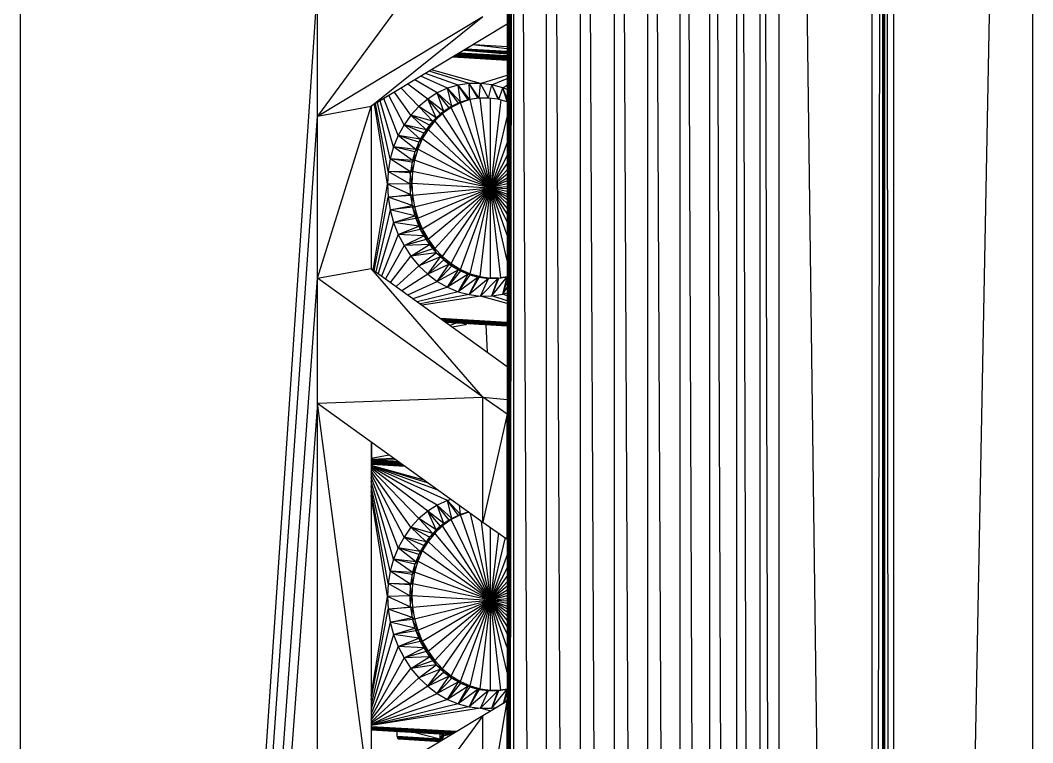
# Model space of a CAD drawing. Header units: millimetres. Extents: x -72 to 40, y 37 to 183.
# Drawn here: x 21.55 to 40.18, y 119.93 to 133.21 of the extents above; entities that cross this region are included whole.
import ezdxf

# ---------------------------------------------------------------- set-up
doc = ezdxf.new("R2010")
doc.units = ezdxf.units.MM
doc.layers.add('Shape2DView002', color=7, linetype='CONTINUOUS')

msp = doc.modelspace()

# ---------------------------------------------------------------- linework, layer by layer
at = {"layer": 'Shape2DView002'}
for p, q in [((40.182, 175.283), (37.622, 40.961)), ((40.182, 41.989), (40.182, 175.283)), ((37.418, 174.194), (37.225, 40.86)), ((37.456, 174.203), (37.418, 40.9)), ((37.418, 174.194), (37.418, 40.9)), ((37.622, 40.961), (37.456, 174.203)), ((37.456, 174.203), (37.456, 40.909)), ((37.622, 174.255), (37.622, 40.961)), ((37.225, 40.86), (37.225, 174.154)), ((35.516, 40.551), (35.516, 173.845)), ((37.225, 40.86), (35.516, 173.845)), ((30.514, 72.911), (30.632, 173.663)), ((30.632, 173.663), (30.514, 75.21)), ((30.632, 173.663), (30.514, 78.194)), ((30.632, 173.663), (30.514, 80.492)), ((30.632, 173.663), (30.514, 88.071)), ((30.632, 173.663), (30.514, 90.369)), ((30.632, 173.663), (30.514, 93.354)), ((30.632, 173.663), (30.514, 95.652)), ((30.632, 173.663), (30.514, 103.231)), ((30.632, 173.663), (30.514, 105.529)), ((30.632, 173.663), (30.514, 108.513)), ((30.632, 173.663), (30.514, 110.812)), ((30.632, 173.663), (30.514, 118.39)), ((30.632, 173.663), (30.514, 120.689)), ((30.632, 173.663), (30.514, 123.673)), ((30.632, 173.663), (30.514, 125.971)), ((30.632, 40.369), (30.632, 173.663)), ((31.235, 40.352), (30.632, 173.663)), ((31.235, 40.352), (31.235, 173.646)), ((31.858, 40.344), (31.235, 173.646)), ((31.858, 40.344), (31.858, 173.638)), ((32.485, 40.346), (31.858, 173.638)), ((32.485, 40.346), (32.485, 173.64)), ((33.102, 40.358), (32.485, 173.64)), ((33.102, 40.358), (33.102, 173.652)), ((33.692, 40.38), (33.102, 173.652)), ((33.692, 40.38), (33.692, 173.674)), ((34.241, 40.411), (33.692, 173.674)), ((34.241, 40.411), (34.241, 173.705)), ((34.736, 40.451), (34.241, 173.705)), ((34.736, 40.451), (34.736, 173.745)), ((35.165, 40.498), (34.736, 173.745)), ((35.165, 40.498), (35.165, 173.792)), ((35.516, 40.551), (35.165, 173.792)), ((21.552, 161.751), (21.552, 52.828)), ((30.064, 135.584), (27.019, 131.452)), ((21.552, 52.828), (27.019, 133.751)), ((27.019, 131.452), (27.019, 133.751)), ((30.514, 133.55), (30.514, 125.971)), ((27.019, 131.452), (30.064, 133.285)), ((28.006, 131.631), (30.064, 133.285)), ((30.514, 133.141), (28.006, 131.631)), ((30.514, 132.589), (29.714, 132.659)), ((30.514, 132.606), (29.723, 132.665)), ((29.734, 132.671), (30.514, 132.626)), ((30.514, 132.631), (29.748, 132.68)), ((30.514, 132.638), (29.752, 132.682)), ((30.514, 132.688), (29.881, 132.76)), ((29.895, 132.768), (30.514, 132.732)), ((29.902, 132.768), (29.902, 132.772)), ((29.514, 132.539), (30.514, 132.481)), ((29.523, 132.544), (30.514, 132.49)), ((29.532, 132.55), (30.514, 132.492)), ((29.54, 132.555), (30.514, 132.502)), ((29.55, 132.56), (30.514, 132.504)), ((29.558, 132.565), (30.514, 132.513)), ((29.567, 132.571), (30.514, 132.516)), ((29.575, 132.575), (30.514, 132.524)), ((29.583, 132.58), (30.514, 132.526)), ((29.59, 132.585), (30.514, 132.534)), ((29.598, 132.589), (30.514, 132.536)), ((29.604, 132.593), (30.514, 132.543)), ((29.611, 132.597), (30.514, 132.545)), ((29.614, 132.599), (30.514, 132.546)), ((29.619, 132.602), (30.514, 132.551)), ((29.622, 132.604), (30.514, 132.552)), ((29.624, 132.605), (30.514, 132.553)), ((29.629, 132.608), (30.514, 132.557)), ((29.631, 132.609), (30.514, 132.558)), ((29.632, 132.61), (30.514, 132.558)), ((29.635, 132.612), (30.514, 132.561)), ((29.637, 132.613), (30.514, 132.562)), ((29.638, 132.613), (30.514, 132.562)), ((29.64, 132.615), (30.514, 132.564)), ((29.64, 132.614), (30.514, 132.564)), ((29.814, 132.051), (29.078, 132.276)), ((30.021, 132.053), (29.119, 132.301)), ((29.226, 131.876), (28.81, 132.115)), ((29.414, 131.962), (28.921, 132.182)), ((29.611, 132.02), (29.011, 132.236)), ((30.021, 132.053), (30.514, 132.205)), ((30.227, 132.027), (30.514, 132.14)), ((28.559, 131.964), (28.886, 131.627)), ((29.049, 131.764), (28.686, 132.04)), ((29.414, 131.962), (29.226, 131.876)), ((29.611, 132.02), (29.414, 131.962)), ((29.495, 131.631), (29.414, 131.962)), ((29.614, 131.688), (29.414, 131.962)), ((29.654, 131.704), (29.414, 131.962)), ((29.814, 132.051), (29.611, 132.02)), ((29.654, 131.704), (29.611, 132.02)), ((29.793, 131.747), (29.611, 132.02)), ((29.822, 131.754), (29.611, 132.02)), ((30.021, 132.053), (29.814, 132.051)), ((29.822, 131.754), (29.814, 132.051)), ((29.979, 131.779), (29.814, 132.051)), ((29.994, 131.78), (29.814, 132.051)), ((29.994, 131.78), (30.021, 132.053)), ((30.169, 131.782), (30.021, 132.053)), ((30.227, 132.027), (30.021, 132.053)), ((30.169, 131.782), (30.227, 132.027)), ((30.343, 131.76), (30.227, 132.027)), ((30.358, 131.757), (30.227, 132.027)), ((30.43, 131.973), (30.227, 132.027)), ((30.358, 131.757), (30.43, 131.973)), ((30.43, 131.973), (30.514, 132.019)), ((30.514, 131.718), (30.43, 131.973)), ((30.514, 131.774), (30.43, 131.973)), ((30.514, 131.938), (30.43, 131.973)), ((28.421, 130.884), (28.174, 131.732)), ((28.506, 131.094), (28.243, 131.774)), ((28.613, 131.29), (28.332, 131.827)), ((28.74, 131.469), (28.439, 131.891)), ((29.049, 131.764), (28.886, 131.627)), ((29.226, 131.876), (29.049, 131.764)), ((29.207, 131.421), (29.049, 131.764)), ((29.286, 131.49), (29.049, 131.764)), ((29.345, 131.536), (29.049, 131.764)), ((29.345, 131.536), (29.226, 131.876)), ((29.444, 131.602), (29.226, 131.876)), ((29.495, 131.631), (29.226, 131.876)), ((29.83, 131.754), (29.651, 131.695)), ((29.651, 131.695), (29.793, 131.747)), ((29.793, 131.747), (29.654, 131.704)), ((29.83, 131.754), (29.793, 131.747)), ((29.822, 131.754), (29.793, 131.747)), ((29.979, 131.779), (29.822, 131.754)), ((29.83, 131.754), (29.822, 131.754)), ((29.944, 131.773), (29.83, 131.754)), ((30.206, 130.131), (29.83, 131.754)), ((29.994, 131.78), (29.979, 131.779)), ((30.169, 131.782), (29.994, 131.78)), ((30.206, 130.131), (30.017, 131.78)), ((30.343, 131.76), (30.169, 131.782)), ((30.206, 130.131), (30.206, 131.777)), ((30.393, 131.747), (30.206, 130.131)), ((30.358, 131.757), (30.343, 131.76)), ((30.514, 131.714), (30.358, 131.757)), ((27.019, 131.452), (28.006, 131.631)), ((27.019, 128.468), (28.006, 131.631)), ((28.006, 131.631), (28.006, 128.646)), ((28.31, 130.197), (28.069, 131.669)), ((28.322, 130.432), (28.089, 131.681)), ((28.36, 130.662), (28.123, 131.701)), ((28.886, 131.627), (28.74, 131.469)), ((29.143, 131.356), (28.886, 131.627)), ((29.207, 131.421), (28.886, 131.627)), ((29.345, 131.536), (29.286, 131.49)), ((29.481, 131.608), (29.323, 131.497)), ((29.444, 131.602), (29.323, 131.497)), ((29.323, 131.497), (29.345, 131.536)), ((29.444, 131.602), (29.345, 131.536)), ((29.495, 131.631), (29.444, 131.602)), ((29.481, 131.608), (29.444, 131.602)), ((29.651, 131.695), (29.481, 131.608)), ((29.614, 131.688), (29.481, 131.608)), ((29.481, 131.608), (29.495, 131.631)), ((30.206, 130.131), (29.481, 131.608)), ((29.614, 131.688), (29.495, 131.631)), ((29.654, 131.704), (29.614, 131.688)), ((29.651, 131.695), (29.614, 131.688)), ((29.651, 131.695), (29.654, 131.704)), ((30.206, 130.131), (29.651, 131.695)), ((21.552, 52.828), (27.019, 131.452)), ((27.019, 128.468), (27.019, 131.452)), ((28.74, 131.469), (28.613, 131.29)), ((29.018, 131.2), (28.74, 131.469)), ((29.083, 131.286), (28.74, 131.469)), ((29.143, 131.356), (28.74, 131.469)), ((29.18, 131.362), (29.055, 131.207)), ((29.18, 131.362), (29.083, 131.286)), ((29.143, 131.356), (29.083, 131.286)), ((29.207, 131.421), (29.143, 131.356)), ((29.18, 131.362), (29.143, 131.356)), ((29.323, 131.497), (29.18, 131.362)), ((29.286, 131.49), (29.18, 131.362)), ((29.18, 131.362), (29.207, 131.421)), ((30.206, 130.131), (29.18, 131.362)), ((29.286, 131.49), (29.207, 131.421)), ((29.323, 131.497), (29.286, 131.49)), ((30.206, 130.131), (29.323, 131.497)), ((30.206, 130.131), (30.514, 131.429)), ((28.613, 131.29), (28.506, 131.094)), ((28.913, 131.026), (28.613, 131.29)), ((28.975, 131.135), (28.613, 131.29)), ((29.018, 131.2), (28.613, 131.29)), ((29.055, 131.207), (28.95, 131.033)), ((29.055, 131.207), (28.975, 131.135)), ((29.018, 131.2), (28.975, 131.135)), ((29.083, 131.286), (29.018, 131.2)), ((29.055, 131.207), (29.018, 131.2)), ((29.055, 131.207), (29.083, 131.286)), ((30.206, 130.131), (29.055, 131.207)), ((28.506, 131.094), (28.421, 130.884)), ((28.829, 130.836), (28.506, 131.094)), ((28.885, 130.969), (28.506, 131.094)), ((28.913, 131.026), (28.506, 131.094)), ((28.885, 130.969), (28.829, 130.836)), ((28.95, 131.033), (28.866, 130.843)), ((28.866, 130.843), (28.885, 130.969)), ((28.95, 131.033), (28.885, 130.969)), ((28.913, 131.026), (28.885, 130.969)), ((28.975, 131.135), (28.913, 131.026)), ((28.95, 131.033), (28.913, 131.026)), ((28.95, 131.033), (28.975, 131.135)), ((30.206, 130.131), (28.95, 131.033)), ((28.421, 130.884), (28.36, 130.662)), ((28.768, 130.634), (28.421, 130.884)), ((28.813, 130.791), (28.421, 130.884)), ((28.829, 130.836), (28.421, 130.884)), ((28.813, 130.791), (28.768, 130.634)), ((28.866, 130.843), (28.805, 130.641)), ((28.805, 130.641), (28.813, 130.791)), ((28.866, 130.843), (28.813, 130.791)), ((28.829, 130.836), (28.813, 130.791)), ((28.866, 130.843), (28.829, 130.836)), ((30.206, 130.131), (28.866, 130.843)), ((30.514, 130.964), (30.206, 130.131)), ((28.36, 130.662), (28.322, 130.432)), ((28.731, 130.424), (28.36, 130.662)), ((28.761, 130.602), (28.36, 130.662)), ((28.768, 130.634), (28.36, 130.662)), ((28.761, 130.602), (28.731, 130.424)), ((28.805, 130.641), (28.761, 130.602)), ((28.768, 130.634), (28.761, 130.602)), ((28.768, 130.431), (28.761, 130.602)), ((28.805, 130.641), (28.768, 130.431)), ((28.805, 130.641), (28.768, 130.634)), ((30.206, 130.131), (28.805, 130.641)), ((30.514, 130.723), (30.206, 130.131)), ((28.322, 130.432), (28.31, 130.197)), ((28.719, 130.208), (28.322, 130.432)), ((28.729, 130.407), (28.322, 130.432)), ((28.731, 130.424), (28.322, 130.432)), ((28.729, 130.407), (28.719, 130.208)), ((28.768, 130.431), (28.729, 130.407)), ((28.731, 130.424), (28.729, 130.407)), ((28.756, 130.215), (28.729, 130.407)), ((28.768, 130.431), (28.731, 130.424)), ((28.768, 130.431), (28.756, 130.215)), ((30.206, 130.131), (28.768, 130.431)), ((30.206, 130.131), (30.514, 130.572)), ((30.514, 130.465), (30.206, 130.131)), ((30.514, 130.383), (30.206, 130.131)), ((30.206, 130.131), (30.514, 130.316)), ((30.514, 130.259), (30.206, 130.131)), ((28.046, 128.617), (28.31, 130.197)), ((28.719, 130.208), (28.31, 130.197)), ((28.31, 130.197), (28.322, 129.96)), ((28.729, 130.008), (28.31, 130.197)), ((28.756, 130.215), (28.719, 130.208)), ((28.719, 130.208), (28.729, 130.008)), ((28.729, 130.008), (28.756, 130.215)), ((28.756, 130.215), (30.206, 130.131)), ((28.756, 130.215), (28.768, 129.998)), ((28.768, 129.998), (30.206, 130.131)), ((28.805, 129.783), (30.206, 130.131)), ((28.866, 129.574), (30.206, 130.131)), ((28.95, 129.375), (30.206, 130.131)), ((29.055, 129.188), (30.206, 130.131)), ((29.18, 129.018), (30.206, 130.131)), ((29.323, 128.867), (30.206, 130.131)), ((29.481, 128.737), (30.206, 130.131)), ((29.651, 128.631), (30.206, 130.131)), ((29.83, 128.551), (30.206, 130.131)), ((30.016, 128.498), (30.206, 130.131)), ((30.514, 130.207), (30.206, 130.131)), ((30.206, 130.131), (30.514, 130.159)), ((30.206, 128.473), (30.206, 130.131)), ((30.395, 128.476), (30.206, 130.131)), ((30.206, 130.131), (30.514, 130.018)), ((30.514, 130.066), (30.206, 130.131)), ((30.514, 130.113), (30.206, 130.131)), ((30.206, 130.131), (30.514, 129.842)), ((30.514, 129.909), (30.206, 130.131)), ((30.514, 129.967), (30.206, 130.131)), ((30.206, 130.131), (30.514, 129.502)), ((30.514, 129.653), (30.206, 130.131)), ((30.514, 129.76), (30.206, 130.131)), ((30.514, 128.797), (30.206, 130.131)), ((30.514, 129.261), (30.206, 130.131)), ((28.063, 128.605), (28.322, 129.96)), ((28.322, 129.96), (28.729, 130.008)), ((28.731, 129.991), (28.322, 129.96)), ((28.322, 129.96), (28.36, 129.726)), ((28.761, 129.809), (28.322, 129.96)), ((28.729, 130.008), (28.768, 129.998)), ((28.729, 130.008), (28.731, 129.991)), ((28.731, 129.991), (28.768, 129.998)), ((28.731, 129.991), (28.761, 129.809)), ((28.761, 129.809), (28.768, 129.998)), ((28.768, 129.998), (28.805, 129.783)), ((28.36, 129.726), (28.093, 128.584)), ((28.36, 129.726), (28.761, 129.809)), ((28.768, 129.776), (28.36, 129.726)), ((28.36, 129.726), (28.421, 129.496)), ((28.813, 129.615), (28.36, 129.726)), ((28.761, 129.809), (28.805, 129.783)), ((28.761, 129.809), (28.768, 129.776)), ((28.768, 129.776), (28.805, 129.783)), ((28.768, 129.776), (28.813, 129.615)), ((28.866, 129.574), (28.768, 129.776)), ((28.805, 129.783), (28.866, 129.574)), ((28.421, 129.496), (28.136, 128.553)), ((28.421, 129.496), (28.813, 129.615)), ((28.829, 129.567), (28.421, 129.496)), ((28.421, 129.496), (28.506, 129.276)), ((28.885, 129.428), (28.421, 129.496)), ((28.813, 129.615), (28.866, 129.574)), ((28.813, 129.615), (28.829, 129.567)), ((28.829, 129.567), (28.866, 129.574)), ((28.829, 129.567), (28.95, 129.375)), ((28.829, 129.567), (28.885, 129.428)), ((28.866, 129.574), (28.95, 129.375)), ((28.506, 129.276), (28.885, 129.428)), ((28.913, 129.368), (28.506, 129.276)), ((28.885, 129.428), (28.95, 129.375)), ((28.885, 129.428), (28.913, 129.368)), ((28.913, 129.368), (28.95, 129.375)), ((28.913, 129.368), (29.055, 129.188)), ((28.913, 129.368), (28.975, 129.251)), ((28.95, 129.375), (29.055, 129.188)), ((28.506, 129.276), (28.196, 128.51)), ((28.506, 129.276), (28.613, 129.068)), ((28.975, 129.251), (28.506, 129.276)), ((28.613, 129.068), (28.975, 129.251)), ((29.018, 129.181), (28.613, 129.068)), ((28.975, 129.251), (29.055, 129.188)), ((28.975, 129.251), (29.018, 129.181)), ((29.018, 129.181), (29.055, 129.188)), ((29.018, 129.181), (29.18, 129.018)), ((29.018, 129.181), (29.083, 129.088)), ((29.055, 129.188), (29.18, 129.018)), ((28.613, 129.068), (28.272, 128.455)), ((29.083, 129.088), (28.613, 129.068)), ((28.613, 129.068), (28.74, 128.874)), ((28.74, 128.874), (29.083, 129.088)), ((29.143, 129.011), (28.74, 128.874)), ((29.207, 128.939), (28.74, 128.874)), ((28.886, 128.699), (29.207, 128.939)), ((29.083, 129.088), (29.18, 129.018)), ((29.083, 129.088), (29.143, 129.011)), ((29.143, 129.011), (29.18, 129.018)), ((29.143, 129.011), (29.207, 128.939)), ((29.18, 129.018), (29.323, 128.867)), ((29.207, 128.939), (29.18, 129.018)), ((29.207, 128.939), (29.323, 128.867)), ((29.207, 128.939), (29.286, 128.86)), ((28.363, 128.389), (28.74, 128.874)), ((28.74, 128.874), (28.886, 128.699)), ((29.286, 128.86), (28.886, 128.699)), ((29.049, 128.544), (29.286, 128.86)), ((29.345, 128.807), (29.049, 128.544)), ((29.444, 128.73), (29.049, 128.544)), ((29.226, 128.411), (29.444, 128.73)), ((29.286, 128.86), (29.323, 128.867)), ((29.286, 128.86), (29.345, 128.807)), ((29.323, 128.867), (29.481, 128.737)), ((29.345, 128.807), (29.323, 128.867)), ((29.345, 128.807), (29.481, 128.737)), ((29.345, 128.807), (29.444, 128.73)), ((29.444, 128.73), (29.481, 128.737)), ((29.444, 128.73), (29.495, 128.695)), ((29.481, 128.737), (29.651, 128.631)), ((29.495, 128.695), (29.481, 128.737)), ((27.019, 128.468), (28.006, 128.646)), ((28.006, 128.646), (30.514, 126.845)), ((30.064, 126.281), (28.006, 128.646)), ((28.886, 128.699), (28.467, 128.315)), ((28.886, 128.699), (29.049, 128.544)), ((29.495, 128.695), (29.226, 128.411)), ((29.614, 128.624), (29.226, 128.411)), ((29.414, 128.303), (29.614, 128.624)), ((29.654, 128.604), (29.414, 128.303)), ((29.793, 128.544), (29.414, 128.303)), ((29.495, 128.695), (29.651, 128.631)), ((29.495, 128.695), (29.614, 128.624)), ((29.611, 128.221), (29.793, 128.544)), ((29.614, 128.624), (29.651, 128.631)), ((29.614, 128.624), (29.654, 128.604)), ((29.651, 128.631), (29.83, 128.551)), ((29.654, 128.604), (29.651, 128.631)), ((29.654, 128.604), (29.83, 128.551)), ((29.654, 128.604), (29.793, 128.544)), ((29.793, 128.544), (29.83, 128.551)), ((29.793, 128.544), (29.822, 128.534)), ((29.822, 128.534), (29.83, 128.551)), ((29.83, 128.551), (30.016, 128.498)), ((21.552, 52.828), (27.019, 128.468)), ((27.019, 126.17), (27.019, 128.468)), ((30.064, 126.281), (27.019, 128.468)), ((29.049, 128.544), (28.575, 128.237)), ((28.681, 128.161), (29.226, 128.411)), ((29.049, 128.544), (29.226, 128.411)), ((29.226, 128.411), (29.414, 128.303)), ((29.822, 128.534), (29.611, 128.221)), ((29.979, 128.491), (29.611, 128.221)), ((29.814, 128.167), (29.979, 128.491)), ((29.994, 128.488), (29.814, 128.167)), ((30.169, 128.466), (29.814, 128.167)), ((29.822, 128.534), (30.016, 128.498)), ((29.822, 128.534), (29.979, 128.491)), ((29.979, 128.491), (30.016, 128.498)), ((29.979, 128.491), (29.994, 128.488)), ((29.994, 128.488), (30.016, 128.498)), ((29.994, 128.488), (30.206, 128.473)), ((29.994, 128.488), (30.169, 128.466)), ((30.016, 128.498), (30.206, 128.473)), ((30.343, 128.468), (30.021, 128.141)), ((30.021, 128.141), (30.169, 128.466)), ((30.169, 128.466), (30.206, 128.473)), ((30.169, 128.466), (30.343, 128.468)), ((30.206, 128.473), (30.395, 128.476)), ((30.343, 128.468), (30.206, 128.473)), ((30.227, 128.143), (30.514, 128.492)), ((30.227, 128.143), (30.358, 128.469)), ((30.227, 128.143), (30.343, 128.468)), ((30.343, 128.468), (30.395, 128.476)), ((30.343, 128.468), (30.358, 128.469)), ((30.358, 128.469), (30.514, 128.494)), ((30.358, 128.469), (30.395, 128.476)), ((30.395, 128.476), (30.514, 128.496)), ((30.514, 128.494), (30.395, 128.476)), ((30.43, 128.174), (30.514, 128.488)), ((30.43, 128.174), (30.514, 128.415)), ((29.414, 128.303), (28.776, 128.093)), ((29.611, 128.221), (28.854, 128.037)), ((29.414, 128.303), (29.611, 128.221)), ((29.611, 128.221), (29.814, 128.167)), ((30.227, 128.143), (30.43, 128.174)), ((30.43, 128.174), (30.514, 128.297)), ((30.43, 128.174), (30.514, 128.199)), ((30.514, 128.144), (30.43, 128.174)), ((29.814, 128.167), (28.911, 127.996)), ((30.021, 128.141), (28.946, 127.971)), ((29.814, 128.167), (30.021, 128.141)), ((30.021, 128.141), (30.227, 128.143)), ((30.514, 128.006), (30.021, 128.141)), ((30.514, 128.055), (30.227, 128.143)), ((30.514, 127.656), (29.285, 127.728)), ((30.514, 127.652), (29.296, 127.719)), ((30.514, 127.645), (29.302, 127.715)), ((30.514, 127.64), (29.313, 127.707)), ((30.514, 127.634), (29.319, 127.703)), ((30.514, 127.63), (29.329, 127.696)), ((30.514, 127.623), (29.334, 127.692)), ((30.514, 127.62), (29.344, 127.685)), ((30.514, 127.614), (29.349, 127.682)), ((30.514, 127.611), (29.356, 127.676)), ((30.514, 127.606), (29.361, 127.673)), ((30.514, 127.604), (29.367, 127.668)), ((30.514, 127.6), (29.371, 127.666)), ((30.514, 127.598), (29.373, 127.664)), ((30.514, 127.597), (29.375, 127.663)), ((30.514, 127.596), (29.377, 127.661)), ((30.514, 127.595), (29.378, 127.661)), ((30.514, 127.593), (29.379, 127.66)), ((30.514, 127.593), (29.381, 127.659)), ((30.514, 127.592), (29.381, 127.658)), ((30.514, 127.591), (29.383, 127.657)), ((30.514, 127.59), (29.384, 127.656)), ((30.514, 127.591), (29.384, 127.656)), ((30.514, 127.59), (29.385, 127.656)), ((30.514, 127.59), (29.385, 127.656)), ((30.514, 127.59), (29.385, 127.656)), ((30.514, 127.59), (29.385, 127.656)), ((29.396, 127.647), (29.428, 127.653)), ((29.564, 127.645), (29.461, 127.601)), ((29.741, 127.61), (29.728, 127.636)), ((29.741, 127.61), (29.729, 127.636)), ((29.741, 127.61), (29.73, 127.636)), ((29.741, 127.61), (29.732, 127.635)), ((29.741, 127.61), (29.733, 127.635)), ((29.745, 127.612), (29.736, 127.635)), ((29.745, 127.612), (29.737, 127.635)), ((29.749, 127.614), (29.741, 127.635)), ((29.745, 127.635), (29.753, 127.618)), ((29.749, 127.614), (29.745, 127.612)), ((29.753, 127.618), (29.749, 127.614)), ((29.756, 127.622), (29.75, 127.634)), ((29.756, 127.622), (29.753, 127.618)), ((29.759, 127.628), (29.756, 127.634)), ((29.759, 127.628), (29.756, 127.622)), ((29.761, 127.634), (29.759, 127.628)), ((30.148, 127.108), (30.126, 127.613)), ((29.741, 127.61), (29.507, 127.568)), ((29.745, 127.612), (29.741, 127.61)), ((27.019, 126.17), (21.552, 52.828)), ((27.019, 126.17), (30.064, 126.281)), ((27.019, 118.591), (27.019, 126.17)), ((27.019, 126.17), (30.064, 123.983)), ((27.954, 119.154), (27.019, 126.17)), ((30.064, 123.983), (30.064, 126.281)), ((30.514, 125.971), (30.064, 126.281)), ((30.064, 126.281), (30.514, 126.239)), ((30.514, 125.971), (30.064, 123.983)), ((30.514, 123.673), (30.514, 125.971)), ((28.006, 125.461), (28.006, 119.185)), ((28.017, 125.453), (28.014, 125.161)), ((28.006, 125.159), (28.341, 125.22)), ((28.006, 125.143), (28.423, 125.161)), ((28.006, 125.136), (28.467, 125.129)), ((28.006, 125.13), (28.507, 125.101)), ((28.006, 125.129), (28.508, 125.1)), ((28.006, 125.129), (28.509, 125.1)), ((28.006, 125.128), (28.51, 125.098)), ((28.006, 125.126), (28.512, 125.097)), ((28.006, 125.126), (28.514, 125.096)), ((28.006, 125.124), (28.516, 125.094)), ((28.006, 125.121), (28.52, 125.092)), ((28.006, 125.121), (28.521, 125.09)), ((28.006, 125.118), (28.525, 125.088)), ((28.006, 125.115), (28.529, 125.085)), ((28.006, 125.114), (28.532, 125.083)), ((28.006, 125.111), (28.536, 125.08)), ((28.006, 125.102), (28.547, 125.072)), ((28.006, 125.102), (28.549, 125.07)), ((28.006, 125.093), (28.561, 125.062)), ((28.006, 125.092), (28.564, 125.06)), ((28.006, 125.082), (28.577, 125.05)), ((28.006, 125.081), (28.58, 125.048)), ((28.006, 125.07), (28.594, 125.038)), ((28.006, 125.07), (28.598, 125.036)), ((28.006, 125.059), (28.612, 125.026)), ((28.006, 125.058), (28.615, 125.023)), ((28.006, 125.047), (28.629, 125.013)), ((28.006, 125.047), (28.633, 125.01)), ((28.985, 124.758), (28.006, 125.026)), ((29.065, 124.7), (28.006, 125.023)), ((29.24, 124.574), (28.006, 125.018)), ((29.414, 124.382), (28.006, 125.01)), ((29.226, 124.296), (28.006, 124.998)), ((29.049, 124.184), (28.006, 124.98)), ((28.006, 124.955), (28.886, 124.048)), ((28.74, 123.889), (28.006, 124.92)), ((28.613, 123.71), (28.006, 124.871)), ((28.506, 123.514), (28.006, 124.808)), ((28.421, 123.304), (28.006, 124.728)), ((28.36, 123.082), (28.006, 124.637)), ((28.322, 122.852), (28.006, 124.546)), ((28.31, 122.617), (28.006, 124.475)), ((29.226, 124.296), (29.049, 124.184)), ((29.414, 124.382), (29.226, 124.296)), ((29.345, 123.956), (29.226, 124.296)), ((29.444, 124.022), (29.226, 124.296)), ((29.495, 124.051), (29.226, 124.296)), ((29.48, 124.402), (29.414, 124.382)), ((29.495, 124.051), (29.414, 124.382)), ((29.614, 124.108), (29.414, 124.382)), ((29.654, 124.124), (29.414, 124.382)), ((29.654, 124.124), (29.631, 124.293)), ((29.049, 124.184), (28.886, 124.048)), ((29.207, 123.841), (29.049, 124.184)), ((29.286, 123.911), (29.049, 124.184)), ((29.345, 123.956), (29.049, 124.184)), ((29.651, 124.115), (29.481, 124.029)), ((29.614, 124.108), (29.481, 124.029)), ((29.614, 124.108), (29.495, 124.051)), ((29.654, 124.124), (29.614, 124.108)), ((29.651, 124.115), (29.614, 124.108)), ((29.651, 124.115), (29.793, 124.167)), ((29.808, 124.166), (29.651, 124.115)), ((29.651, 124.115), (29.654, 124.124)), ((30.206, 122.551), (29.651, 124.115)), ((29.793, 124.167), (29.654, 124.124)), ((29.793, 124.167), (29.781, 124.185)), ((29.803, 124.17), (29.793, 124.167)), ((29.804, 124.169), (29.793, 124.167)), ((30.206, 122.551), (29.837, 124.145)), ((28.74, 123.889), (28.613, 123.71)), ((28.886, 124.048), (28.74, 123.889)), ((29.018, 123.62), (28.74, 123.889)), ((29.083, 123.706), (28.74, 123.889)), ((29.143, 123.776), (28.74, 123.889)), ((29.143, 123.776), (28.886, 124.048)), ((29.207, 123.841), (28.886, 124.048)), ((29.323, 123.917), (29.18, 123.783)), ((29.286, 123.911), (29.18, 123.783)), ((29.286, 123.911), (29.207, 123.841)), ((29.345, 123.956), (29.286, 123.911)), ((29.323, 123.917), (29.286, 123.911)), ((29.481, 124.029), (29.323, 123.917)), ((29.444, 124.022), (29.323, 123.917)), ((29.323, 123.917), (29.345, 123.956)), ((30.206, 122.551), (29.323, 123.917)), ((29.444, 124.022), (29.345, 123.956)), ((29.495, 124.051), (29.444, 124.022)), ((29.481, 124.029), (29.444, 124.022)), ((29.481, 124.029), (29.495, 124.051)), ((30.206, 122.551), (29.481, 124.029)), ((30.206, 122.551), (30.04, 124)), ((30.064, 123.983), (30.514, 123.673)), ((28.613, 123.71), (28.506, 123.514)), ((28.913, 123.446), (28.613, 123.71)), ((28.975, 123.555), (28.613, 123.71)), ((29.018, 123.62), (28.613, 123.71)), ((29.083, 123.706), (29.018, 123.62)), ((29.18, 123.783), (29.055, 123.627)), ((29.055, 123.627), (29.083, 123.706)), ((29.18, 123.783), (29.083, 123.706)), ((29.143, 123.776), (29.083, 123.706)), ((29.207, 123.841), (29.143, 123.776)), ((29.18, 123.783), (29.143, 123.776)), ((29.18, 123.783), (29.207, 123.841)), ((30.206, 122.551), (29.18, 123.783)), ((30.206, 122.551), (30.206, 123.885)), ((30.349, 123.786), (30.206, 122.551)), ((28.506, 123.514), (28.421, 123.304)), ((28.829, 123.256), (28.506, 123.514)), ((28.885, 123.389), (28.506, 123.514)), ((28.913, 123.446), (28.506, 123.514)), ((28.975, 123.555), (28.913, 123.446)), ((29.055, 123.627), (28.95, 123.453)), ((28.95, 123.453), (28.975, 123.555)), ((29.055, 123.627), (28.975, 123.555)), ((29.018, 123.62), (28.975, 123.555)), ((29.055, 123.627), (29.018, 123.62)), ((30.206, 122.551), (29.055, 123.627)), ((30.206, 122.551), (30.478, 123.698)), ((30.514, 123.673), (30.514, 120.689)), ((28.885, 123.389), (28.829, 123.256)), ((28.95, 123.453), (28.866, 123.263)), ((28.866, 123.263), (28.885, 123.389)), ((28.95, 123.453), (28.885, 123.389)), ((28.913, 123.446), (28.885, 123.389)), ((28.95, 123.453), (28.913, 123.446)), ((30.206, 122.551), (28.95, 123.453)), ((30.514, 123.384), (30.206, 122.551)), ((28.421, 123.304), (28.36, 123.082)), ((28.768, 123.055), (28.421, 123.304)), ((28.813, 123.211), (28.421, 123.304)), ((28.829, 123.256), (28.421, 123.304)), ((28.813, 123.211), (28.768, 123.055)), ((28.866, 123.263), (28.805, 123.061)), ((28.805, 123.061), (28.813, 123.211)), ((28.866, 123.263), (28.813, 123.211)), ((28.829, 123.256), (28.813, 123.211)), ((28.866, 123.263), (28.829, 123.256)), ((30.206, 122.551), (28.866, 123.263)), ((30.514, 123.144), (30.206, 122.551)), ((28.36, 123.082), (28.322, 122.852)), ((28.731, 122.844), (28.36, 123.082)), ((28.761, 123.023), (28.36, 123.082)), ((28.768, 123.055), (28.36, 123.082)), ((28.761, 123.023), (28.731, 122.844)), ((28.805, 123.061), (28.761, 123.023)), ((28.768, 123.055), (28.761, 123.023)), ((28.768, 122.851), (28.761, 123.023)), ((28.805, 123.061), (28.768, 122.851)), ((28.805, 123.061), (28.768, 123.055)), ((30.206, 122.551), (28.805, 123.061)), ((30.206, 122.551), (30.514, 122.992)), ((28.322, 122.852), (28.31, 122.617)), ((28.719, 122.628), (28.322, 122.852)), ((28.729, 122.828), (28.322, 122.852)), ((28.731, 122.844), (28.322, 122.852)), ((28.729, 122.828), (28.719, 122.628)), ((28.768, 122.851), (28.729, 122.828)), ((28.731, 122.844), (28.729, 122.828)), ((28.756, 122.635), (28.729, 122.828)), ((28.768, 122.851), (28.731, 122.844)), ((28.768, 122.851), (28.756, 122.635)), ((30.206, 122.551), (28.768, 122.851)), ((30.514, 122.885), (30.206, 122.551)), ((30.514, 122.803), (30.206, 122.551)), ((28.006, 120.794), (28.31, 122.617)), ((28.719, 122.628), (28.31, 122.617)), ((28.31, 122.617), (28.322, 122.38)), ((28.729, 122.428), (28.31, 122.617)), ((28.756, 122.635), (28.719, 122.628)), ((28.719, 122.628), (28.729, 122.428)), ((28.729, 122.428), (28.756, 122.635)), ((28.756, 122.635), (30.206, 122.551)), ((28.756, 122.635), (28.768, 122.418)), ((30.206, 122.551), (30.514, 122.736)), ((30.514, 122.679), (30.206, 122.551)), ((30.514, 122.627), (30.206, 122.551)), ((28.322, 122.38), (28.729, 122.428)), ((28.731, 122.411), (28.322, 122.38)), ((28.729, 122.428), (28.768, 122.418)), ((28.729, 122.428), (28.731, 122.411)), ((28.731, 122.411), (28.768, 122.418)), ((28.731, 122.411), (28.761, 122.229)), ((28.761, 122.229), (28.768, 122.418)), ((28.768, 122.418), (30.206, 122.551)), ((28.768, 122.418), (28.805, 122.203)), ((28.805, 122.203), (30.206, 122.551)), ((28.866, 121.994), (30.206, 122.551)), ((28.95, 121.795), (30.206, 122.551)), ((29.055, 121.608), (30.206, 122.551)), ((29.18, 121.438), (30.206, 122.551)), ((29.323, 121.287), (30.206, 122.551)), ((29.481, 121.157), (30.206, 122.551)), ((29.651, 121.051), (30.206, 122.551)), ((29.83, 120.971), (30.206, 122.551)), ((30.016, 120.918), (30.206, 122.551)), ((30.206, 122.551), (30.514, 122.579)), ((30.206, 120.893), (30.206, 122.551)), ((30.395, 120.896), (30.206, 122.551)), ((30.206, 122.551), (30.514, 122.438)), ((30.514, 122.486), (30.206, 122.551)), ((30.514, 122.533), (30.206, 122.551)), ((30.206, 122.551), (30.514, 122.262)), ((30.514, 122.329), (30.206, 122.551)), ((30.514, 122.387), (30.206, 122.551)), ((30.206, 122.551), (30.514, 121.922)), ((30.514, 122.073), (30.206, 122.551)), ((30.514, 122.18), (30.206, 122.551)), ((30.514, 121.217), (30.206, 122.551)), ((30.514, 121.681), (30.206, 122.551)), ((28.006, 120.722), (28.322, 122.38)), ((28.322, 122.38), (28.36, 122.146)), ((28.761, 122.229), (28.322, 122.38)), ((28.36, 122.146), (28.761, 122.229)), ((28.761, 122.229), (28.805, 122.203)), ((28.761, 122.229), (28.768, 122.196)), ((28.36, 122.146), (28.006, 120.632)), ((28.768, 122.196), (28.36, 122.146)), ((28.36, 122.146), (28.421, 121.917)), ((28.813, 122.035), (28.36, 122.146)), ((28.421, 121.917), (28.813, 122.035)), ((28.768, 122.196), (28.805, 122.203)), ((28.768, 122.196), (28.813, 122.035)), ((28.866, 121.994), (28.768, 122.196)), ((28.805, 122.203), (28.866, 121.994)), ((28.813, 122.035), (28.866, 121.994)), ((28.813, 122.035), (28.829, 121.987)), ((28.421, 121.917), (28.006, 120.541)), ((28.829, 121.987), (28.421, 121.917)), ((28.421, 121.917), (28.506, 121.696)), ((28.885, 121.848), (28.421, 121.917)), ((28.506, 121.696), (28.885, 121.848)), ((28.829, 121.987), (28.866, 121.994)), ((28.829, 121.987), (28.95, 121.795)), ((28.829, 121.987), (28.885, 121.848)), ((28.866, 121.994), (28.95, 121.795)), ((28.885, 121.848), (28.95, 121.795)), ((28.885, 121.848), (28.913, 121.788)), ((28.506, 121.696), (28.006, 120.461)), ((28.913, 121.788), (28.506, 121.696)), ((28.506, 121.696), (28.613, 121.488)), ((28.975, 121.672), (28.506, 121.696)), ((28.613, 121.488), (28.975, 121.672)), ((28.913, 121.788), (28.95, 121.795)), ((28.913, 121.788), (29.055, 121.608)), ((28.913, 121.788), (28.975, 121.672)), ((28.95, 121.795), (29.055, 121.608)), ((28.975, 121.672), (29.055, 121.608)), ((28.975, 121.672), (29.018, 121.602)), ((28.613, 121.488), (28.006, 120.397)), ((29.018, 121.602), (28.613, 121.488)), ((29.083, 121.508), (28.613, 121.488)), ((28.613, 121.488), (28.74, 121.294)), ((28.74, 121.294), (29.083, 121.508)), ((29.018, 121.602), (29.055, 121.608)), ((29.018, 121.602), (29.18, 121.438)), ((29.018, 121.602), (29.083, 121.508)), ((29.055, 121.608), (29.18, 121.438)), ((29.083, 121.508), (29.18, 121.438)), ((29.083, 121.508), (29.143, 121.431)), ((28.006, 120.349), (28.74, 121.294)), ((29.143, 121.431), (28.74, 121.294)), ((29.207, 121.359), (28.74, 121.294)), ((28.74, 121.294), (28.886, 121.119)), ((28.886, 121.119), (29.207, 121.359)), ((29.286, 121.28), (28.886, 121.119)), ((29.049, 120.964), (29.286, 121.28)), ((29.143, 121.431), (29.18, 121.438)), ((29.143, 121.431), (29.207, 121.359)), ((29.18, 121.438), (29.323, 121.287)), ((29.207, 121.359), (29.18, 121.438)), ((29.207, 121.359), (29.323, 121.287)), ((29.207, 121.359), (29.286, 121.28)), ((29.286, 121.28), (29.323, 121.287)), ((29.286, 121.28), (29.345, 121.227)), ((29.323, 121.287), (29.481, 121.157)), ((29.345, 121.227), (29.323, 121.287)), ((28.886, 121.119), (28.006, 120.314)), ((28.886, 121.119), (29.049, 120.964)), ((29.345, 121.227), (29.049, 120.964)), ((29.444, 121.15), (29.049, 120.964)), ((29.226, 120.831), (29.444, 121.15)), ((29.495, 121.115), (29.226, 120.831)), ((29.345, 121.227), (29.481, 121.157)), ((29.345, 121.227), (29.444, 121.15)), ((29.444, 121.15), (29.481, 121.157)), ((29.444, 121.15), (29.495, 121.115)), ((29.481, 121.157), (29.651, 121.051)), ((29.495, 121.115), (29.481, 121.157)), ((29.495, 121.115), (29.651, 121.051)), ((29.495, 121.115), (29.614, 121.045)), ((29.049, 120.964), (28.006, 120.289)), ((29.049, 120.964), (29.226, 120.831)), ((29.614, 121.045), (29.226, 120.831)), ((29.414, 120.723), (29.614, 121.045)), ((29.654, 121.024), (29.414, 120.723)), ((29.793, 120.964), (29.414, 120.723)), ((29.611, 120.642), (29.793, 120.964)), ((29.822, 120.954), (29.611, 120.642)), ((29.979, 120.911), (29.611, 120.642)), ((29.614, 121.045), (29.651, 121.051)), ((29.614, 121.045), (29.654, 121.024)), ((29.651, 121.051), (29.83, 120.971)), ((29.654, 121.024), (29.651, 121.051)), ((29.654, 121.024), (29.83, 120.971)), ((29.654, 121.024), (29.793, 120.964)), ((29.793, 120.964), (29.83, 120.971)), ((29.793, 120.964), (29.822, 120.954)), ((29.814, 120.587), (29.979, 120.911)), ((29.994, 120.908), (29.814, 120.587)), ((29.822, 120.954), (29.83, 120.971)), ((29.822, 120.954), (30.016, 120.918)), ((29.822, 120.954), (29.979, 120.911)), ((29.83, 120.971), (30.016, 120.918)), ((29.979, 120.911), (30.016, 120.918)), ((29.979, 120.911), (29.994, 120.908)), ((29.994, 120.908), (30.016, 120.918)), ((29.994, 120.908), (30.206, 120.893)), ((29.994, 120.908), (30.169, 120.886)), ((30.016, 120.918), (30.206, 120.893)), ((30.227, 120.563), (30.514, 120.912)), ((30.358, 120.889), (30.514, 120.914)), ((30.395, 120.896), (30.514, 120.916)), ((30.514, 120.914), (30.395, 120.896)), ((30.444, 120.648), (30.514, 120.908)), ((28.006, 120.271), (29.226, 120.831)), ((29.414, 120.723), (28.006, 120.259)), ((29.226, 120.831), (29.414, 120.723)), ((29.414, 120.723), (29.611, 120.642)), ((30.169, 120.886), (29.814, 120.587)), ((30.343, 120.888), (30.021, 120.561)), ((30.021, 120.561), (30.169, 120.886)), ((30.169, 120.886), (30.206, 120.893)), ((30.169, 120.886), (30.343, 120.888)), ((30.206, 120.893), (30.395, 120.896)), ((30.343, 120.888), (30.206, 120.893)), ((30.227, 120.563), (30.358, 120.889)), ((30.227, 120.563), (30.343, 120.888)), ((30.343, 120.888), (30.395, 120.896)), ((30.343, 120.888), (30.358, 120.889)), ((30.358, 120.889), (30.395, 120.896)), ((30.45, 120.651), (30.514, 120.835)), ((29.611, 120.642), (28.006, 120.251)), ((29.814, 120.587), (28.006, 120.246)), ((30.021, 120.561), (28.006, 120.243)), ((29.611, 120.642), (29.814, 120.587)), ((29.814, 120.587), (30.021, 120.561)), ((30.021, 120.561), (30.227, 120.563)), ((30.209, 120.509), (30.021, 120.561)), ((30.064, 118.126), (30.514, 120.689)), ((30.514, 120.689), (30.064, 120.424)), ((30.227, 120.563), (30.326, 120.578)), ((30.275, 120.548), (30.227, 120.563)), ((30.482, 120.67), (30.514, 120.717)), ((30.514, 118.39), (30.514, 120.689)), ((30.064, 120.424), (27.019, 116.293)), ((30.064, 120.424), (27.019, 118.591)), ((30.064, 118.126), (30.064, 120.424)), ((29.576, 120.131), (28.006, 120.222)), ((29.559, 120.12), (28.006, 120.211)), ((29.566, 120.124), (28.006, 120.211)), ((29.542, 120.11), (28.006, 120.2)), ((29.549, 120.114), (28.006, 120.2)), ((29.533, 120.104), (28.006, 120.19)), ((29.527, 120.101), (28.006, 120.189)), ((29.513, 120.092), (28.006, 120.18)), ((29.518, 120.096), (28.006, 120.18)), ((29.5, 120.085), (28.006, 120.172)), ((29.505, 120.088), (28.006, 120.172)), ((29.494, 120.081), (28.006, 120.166)), ((29.491, 120.079), (28.006, 120.165)), ((29.487, 120.077), (28.006, 120.163)), ((29.488, 120.078), (28.006, 120.163)), ((29.484, 120.075), (28.006, 120.161)), ((29.483, 120.075), (28.006, 120.161)), ((29.482, 120.074), (28.006, 120.16)), ((29.48, 120.073), (28.006, 120.159)), ((29.48, 120.073), (28.006, 120.159)), ((29.478, 120.072), (28.006, 120.157)), ((29.476, 120.07), (28.006, 120.156)), ((29.476, 120.07), (28.006, 120.156)), ((29.476, 120.07), (28.006, 120.156)), ((29.476, 120.071), (28.006, 120.156)), ((29.477, 120.071), (28.006, 120.156)), ((29.477, 120.071), (28.006, 120.156)), ((28.49, 120.041), (28.49, 120.128)), ((28.49, 120.041), (28.49, 120.033)), ((29.273, 119.995), (28.49, 120.041)), ((28.49, 120.033), (29.273, 119.995)), ((28.49, 120.033), (28.491, 120.026)), ((29.273, 119.988), (28.49, 120.033)), ((28.491, 120.026), (29.273, 119.988)), ((28.491, 120.026), (28.493, 120.019)), ((29.274, 119.98), (28.491, 120.026)), ((28.493, 120.019), (29.274, 119.98)), ((28.493, 120.019), (28.495, 120.013)), ((29.275, 119.973), (28.493, 120.019)), ((28.495, 120.013), (29.275, 119.973)), ((28.495, 120.013), (28.497, 120.007)), ((29.277, 119.967), (28.495, 120.013)), ((28.497, 120.007), (29.277, 119.967)), ((28.497, 120.007), (28.5, 120.003)), ((29.28, 119.962), (28.497, 120.007)), ((28.5, 120.003), (29.28, 119.962)), ((28.5, 120.003), (28.503, 119.999)), ((29.283, 119.957), (28.5, 120.003)), ((28.503, 119.999), (29.283, 119.957)), ((28.503, 119.999), (28.507, 119.997)), ((29.282, 119.954), (28.503, 119.999)), ((28.507, 119.997), (29.282, 119.954)), ((28.507, 119.997), (28.511, 119.996)), ((29.279, 119.952), (28.507, 119.997)), ((28.511, 119.996), (29.279, 119.952)), ((29.278, 119.951), (28.511, 119.996)), ((29.273, 119.995), (28.817, 120.109)), ((29.273, 120.082), (29.273, 119.995)), ((29.318, 120.08), (29.273, 119.995)), ((29.314, 120.08), (29.273, 119.995)), ((29.323, 120.079), (29.273, 119.995)), ((29.273, 119.995), (29.327, 120.075)), ((29.273, 119.988), (29.327, 120.075)), ((29.273, 119.988), (29.273, 119.995)), ((29.274, 119.98), (29.273, 119.988)), ((29.274, 119.98), (29.327, 120.075)), ((29.274, 119.98), (29.329, 120.07)), ((29.275, 119.973), (29.274, 119.98)), ((29.275, 119.973), (29.329, 120.07)), ((29.277, 119.967), (29.329, 120.07)), ((29.28, 119.962), (29.329, 120.07)), ((29.283, 119.957), (29.329, 120.07)), ((29.287, 119.957), (29.329, 120.07)), ((29.293, 119.96), (29.329, 120.07)), ((29.332, 120.065), (29.293, 119.96)), ((29.298, 119.963), (29.332, 120.065)), ((29.336, 120.062), (29.299, 119.964)), ((29.303, 119.966), (29.336, 120.062)), ((29.339, 120.06), (29.304, 119.967)), ((29.347, 120.059), (29.305, 119.968)), ((29.343, 120.058), (29.305, 119.967)), ((29.326, 120.079), (29.327, 120.075)), ((29.327, 120.075), (29.329, 120.07)), ((29.329, 120.07), (29.332, 120.065)), ((29.332, 120.065), (29.336, 120.062)), ((29.336, 120.062), (29.339, 120.06)), ((29.347, 120.059), (29.337, 120.061)), ((29.339, 120.06), (29.343, 120.058)), ((29.347, 120.059), (29.342, 120.059)), ((29.343, 120.058), (29.347, 120.059)), ((29.347, 120.059), (29.428, 120.073)), ((29.277, 119.967), (29.275, 119.973)), ((29.28, 119.962), (29.277, 119.967)), ((29.283, 119.957), (29.28, 119.962)), ((29.285, 119.955), (29.283, 119.957))]:
    msp.add_line(p, q, dxfattribs=at)

doc.saveas('drawing.dxf')
